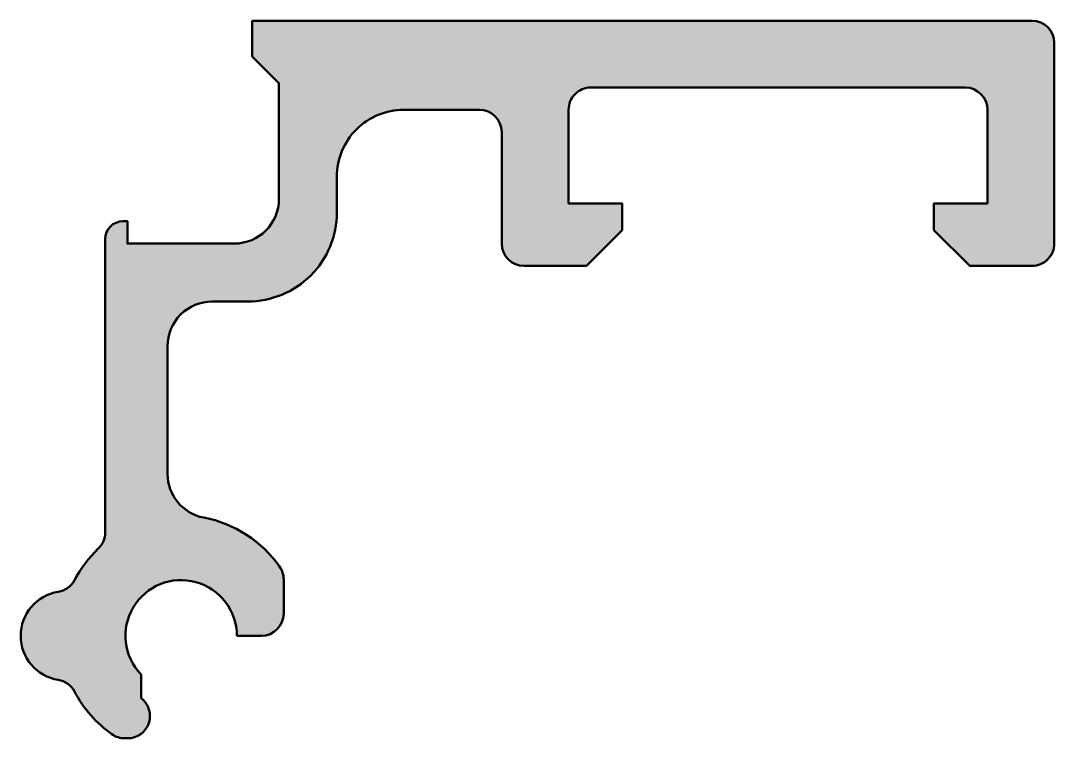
# Model space of a CAD drawing. Extents: x -4.7 to 18.5, y -16.1 to 0.
import ezdxf

# ---------------------------------------------------------------- set-up
doc = ezdxf.new("R2010")
doc.units = 0
doc.layers.add('0S-Alu contour', color=7, linetype='Continuous', lineweight=50)
doc.layers.add('0S-Alu hatch', color=252, linetype='Continuous', lineweight=25)

# ---------------------------------------------------------------- blocks, each defined once
blk = doc.blocks.new('392010__43F03963_CE7D_40E5_832F_DCE7C3222046_')
at = {"layer": '0S-Alu hatch'}
h = blk.add_hatch(color=256, dxfattribs=at)
edge = h.paths.add_edge_path()
edge.add_line((0.5000152587890625, 1e-16), (0.5000152587890625, -0.8000000000000005))
edge.add_line((0.5000152587890625, -0.8000000000000005), (1.100015258789064, -1.4))
edge.add_line((1.100015258789064, -1.4), (1.100015258789063, -4.00066250292971))
edge.add_ellipse((0.1000152587890642, -4.00066250292971), major_axis=(-0.9999999999999996, 0), ratio=1, start_angle=90.00000000000011, end_angle=180, ccw=False)
edge.add_line((0.1000152587890652, -5.00066250292971), (-2.29941561818111, -5.00066250292971))
edge.add_line((-2.29941561818111, -5.00066250292971), (-2.299415618181226, -4.500381469726563))
edge.add_line((-2.299415618181226, -4.500381469726563), (-2.399408056859999, -4.500381469726562))
edge.add_arc((-2.399408056859997, -4.900381469726561), 0.3999999999999995, 90.00000000000026, 180)
edge.add_line((-2.799408056859996, -4.900381469726561), (-2.799408056859997, -11.48281437149076))
edge.add_ellipse((-3.299408056860024, -11.48281437149076), major_axis=(-0.5000000000000276, 0), ratio=1, start_angle=133.5867662486063, end_angle=180, ccw=False)
edge.add_arc((-1.0931608199584, -13.80067397242735), 2.699999999998409, 133.586766248606, 152.4218717899462)
edge.add_ellipse((-3.929578006685479, -12.31920931107728), major_axis=(-0.5000000000000038, 0), ratio=1, start_angle=99.01655198056648, end_angle=152.4218717899454, ccw=False)
edge.add_arc((-3.69449832409401, -13.80067397242858), 1.000000000000001, 99.01655198056724, 260.9834480194237)
edge.add_ellipse((-3.929578006685724, -15.28213863377984), major_axis=(-0.5000000000000068, 0), ratio=1, start_angle=207.5781282100605, end_angle=260.98344801942335, ccw=False)
edge.add_arc((-1.093160819957783, -13.80067397242894), 2.699999999999553, 207.5781282100598, 234.9031987724167)
edge.add_arc((-2.358071884024863, -15.60067397242862), 0.4999999999999664, 234.9031987724179, 270)
edge.add_line((-2.358071884024863, -16.10067397242859), (-2.293160819957372, -16.10067397242859))
edge.add_arc((-2.293160819957373, -15.60067397242859), 0.5000000000000018, 270.0000000000001, 413.1301023541557)
edge.add_line((-1.99316081995737, -15.20067397242859), (-1.99316081995737, -14.66814155107358))
edge.add_ellipse((-1.09316081995745, -13.80067397242859), major_axis=(-1.25000000000002, 0), ratio=1, start_angle=-180, end_angle=43.9455195623151, ccw=False)
edge.add_line((0.156839180042571, -13.80067397242859), (0.7068391800427462, -13.80067397242859))
edge.add_arc((0.7068391800427456, -13.30067397242859), 0.4999999999999983, 270.0000000000001, 360)
edge.add_line((1.206839180042743, -13.30067397242859), (1.206839180042508, -12.53576290836103))
edge.add_arc((0.7068391800424945, -12.53576290836118), 0.5000000000000135, 0, 35.09680122758631)
edge.add_arc((-1.093160819957519, -13.80067397242862), 2.700000000000076, 35.09680122758628, 79.19303356506083)
edge.add_ellipse((-0.399408056859999, -10.16629546934242), major_axis=(-0.9999999999999992, 0), ratio=1, start_angle=0, end_angle=79.19303356506089, ccw=False)
edge.add_line((-1.399408056859998, -10.16629546934242), (-1.399408056860002, -7.300683740607944))
edge.add_ellipse((-0.39940805686, -7.30068374060794), major_axis=(-1.000000000000002, 0), ratio=1, start_angle=269.99555908859173, end_angle=360, ccw=False)
edge.add_line((-0.3993305483342139, -6.300683743611724), (0.4001454559232004, -6.300745709818405))
edge.add_arc((0.4003004729747728, -4.300745715825971), 2.000000000000005, 269.9955590885917, 360)
edge.add_line((2.400300472974778, -4.300745715825971), (2.400300472974778, -3.499999999999997))
edge.add_ellipse((3.900300472974776, -3.499999999999994), major_axis=(-1.499999999999997, 0), ratio=1, start_angle=269.9999999999986, end_angle=360, ccw=False)
edge.add_line((3.900300472974813, -1.999999999999998), (5.600015272050534, -2.000000000000041))
edge.add_ellipse((5.600015272050521, -2.500000000000039), major_axis=(-0.4999999999999978, 0), ratio=1, start_angle=180, end_angle=269.99999999999847, ccw=False)
edge.add_line((6.100015272050519, -2.500000000000039), (6.100015272051659, -5.000000000000622))
edge.add_arc((6.600015272051659, -5.000000000000395), 0.5, 180, 270)
edge.add_line((6.600015272051659, -5.500000000000395), (7.998992919922898, -5.500000000000399))
edge.add_line((7.998992919922898, -5.500000000000399), (8.800022875410228, -4.698970044512203))
edge.add_line((8.800022875410228, -4.698970044512203), (8.800007644519397, -4.100000000000311))
edge.add_line((8.800007644519397, -4.100000000000311), (7.600015272051034, -4.100000000000312))
edge.add_line((7.600015272051034, -4.100000000000312), (7.600015272051146, -2.000000000000082))
edge.add_ellipse((8.100015272051143, -2.000000000000107), major_axis=(-0.4999999999999965, 0), ratio=1, start_angle=269.99999999999716, end_angle=360, ccw=False)
edge.add_line((8.100015272051168, -1.50000000000011), (16.50001527205104, -1.500000000000507))
edge.add_ellipse((16.50001527205102, -2.000000000000505), major_axis=(-0.4999999999999987, 0), ratio=1, start_angle=180, end_angle=269.9999999999984, ccw=False)
edge.add_line((17.00001527205102, -2.000000000000508), (17.00001527205114, -4.100000000000229))
edge.add_line((17.00001527205114, -4.100000000000229), (15.80001527205228, -4.10000000000039))
edge.add_line((15.80001527205228, -4.10000000000039), (15.8000152720499, -4.698977647870117))
edge.add_line((15.8000152720499, -4.698977647870117), (16.60103762417903, -5.50000000000011))
edge.add_line((16.60103762417903, -5.50000000000011), (18.00001529710347, -5.500000000000111))
edge.add_arc((18.00001529710328, -4.999999999999991), 0.5000000000001199, 270.0000000000212, 360.0124424616975)
edge.add_line((18.50001528531358, -4.999891419039006), (18.50001525878861, -0.4999999970529503))
edge.add_arc((18.00001525878846, -0.5000000000003676), 0.5000000000001528, 0, 89.9999999999992)
edge.add_line((18.00001525878846, -2.147e-13), (0.5000152587890625, 1e-16))
at = {"layer": '0S-Alu contour', "color": 7}
for points in [[(0.5000152587890625, 1e-16), (0.5000152587890625, -0.8000000000000005), (1.100015258789064, -1.4), (1.100015258789063, -4.00066250292971)], [(18.00001525878846, -2.147e-13), (0.5000152587890625, 1e-16)], [(18.50001528531358, -4.999891419039006), (18.50001525878861, -0.4999999970529503)], [(8.100015272051168, -1.50000000000011), (16.50001527205104, -1.500000000000507)], [(3.900300472974813, -1.999999999999998), (5.600015272050534, -2.000000000000041)], [(6.600015272051659, -5.500000000000395), (7.998992919922898, -5.500000000000399), (8.800022875410228, -4.698970044512203), (8.800007644519397, -4.100000000000311), (7.600015272051034, -4.100000000000312), (7.600015272051146, -2.000000000000082)], [(17.00001527205102, -2.000000000000508), (17.00001527205114, -4.100000000000229), (15.80001527205228, -4.10000000000039), (15.8000152720499, -4.698977647870117), (16.60103762417903, -5.50000000000011), (18.00001529710347, -5.500000000000111)], [(6.100015272050519, -2.500000000000039), (6.100015272051659, -5.000000000000622)], [(2.400300472974778, -4.300745715825971), (2.400300472974778, -3.499999999999997)], [(0.1000152587890652, -5.00066250292971), (-2.29941561818111, -5.00066250292971), (-2.299415618181226, -4.500381469726563), (-2.399408056859999, -4.500381469726562)], [(-2.799408056859996, -4.900381469726561), (-2.799408056859997, -11.48281437149076)], [(-0.3993305483342139, -6.300683743611724), (0.4001454559232005, -6.300745709818405)], [(-1.399408056859998, -10.16629546934242), (-1.399408056860002, -7.300683740607944)], [(1.206839180042743, -13.30067397242859), (1.206839180042508, -12.53576290836103)], [(0.156839180042571, -13.80067397242859), (0.7068391800427462, -13.80067397242859)], [(-1.99316081995737, -15.20067397242859), (-1.99316081995737, -14.66814155107358)], [(-2.358071884024863, -16.10067397242859), (-2.293160819957372, -16.10067397242859)]]:
    blk.add_lwpolyline(points, dxfattribs=at)
for centre, radius, start, end in [((18.00001525878846, -0.5000000000003676), 0.5000000000001528, 0, 89.9999999999992), ((0.4003004729747728, -4.300745715825971), 2.000000000000005, 269.9955590885917, 0), ((-2.399408056859997, -4.900381469726561), 0.3999999999999995, 90.00000000000026, 180), ((6.600015272051659, -5.000000000000395), 0.5, 180, 270), ((18.00001529710328, -4.999999999999991), 0.5000000000001199, 270.0000000000212, 0.0124424616975095), ((-1.093160819957519, -13.80067397242862), 2.700000000000076, 35.09680122758628, 79.19303356506083), ((-1.0931608199584, -13.80067397242735), 2.699999999998409, 133.586766248606, 152.4218717899462), ((0.7068391800424945, -12.53576290836118), 0.5000000000000135, 0, 35.09680122758631), ((-3.69449832409401, -13.80067397242858), 1.000000000000001, 99.01655198056724, 260.9834480194237), ((0.7068391800427456, -13.30067397242859), 0.4999999999999983, 270.0000000000001, 0), ((-1.093160819957783, -13.80067397242894), 2.699999999999553, 207.5781282100598, 234.9031987724167), ((-2.293160819957373, -15.60067397242859), 0.5000000000000018, 270.0000000000001, 53.13010235415577), ((-2.358071884024863, -15.60067397242862), 0.4999999999999664, 234.9031987724179, 270)]:
    blk.add_arc(centre, radius, start, end, dxfattribs=at)
at = {"layer": '0S-Alu contour', "color": 7, "extrusion": (0, 0, -1)}
for centre, radius, start, end in [((-8.100015272051143, -2.000000000000107), 0.4999999999999965, 0, 90.00000000000286), ((-16.50001527205102, -2.000000000000505), 0.4999999999999987, 90.0000000000016, 180), ((-3.900300472974776, -3.499999999999994), 1.499999999999998, 0, 90.00000000000142), ((-5.600015272050521, -2.500000000000039), 0.4999999999999978, 90.00000000000152, 180), ((-0.1000152587890642, -4.00066250292971), 0.9999999999999996, 180, 269.9999999999999), ((0.39940805686, -7.30068374060794), 1.000000000000002, 0, 90.00444091140827), ((0.399408056859999, -10.16629546934242), 0.9999999999999992, 280.8069664349391, 0), ((3.299408056860024, -11.48281437149076), 0.5000000000000276, 180, 226.4132337513938), ((1.09316081995745, -13.80067397242859), 1.25000000000002, 316.0544804376849, 180), ((3.929578006685479, -12.31920931107728), 0.5000000000000038, 207.5781282100547, 260.9834480194335), ((3.929578006685724, -15.28213863377984), 0.5000000000000068, 99.01655198057662, 152.4218717899395)]:
    blk.add_arc(centre, radius, start, end, dxfattribs=at)
blk = doc.blocks.new('392010__ADD2882C_6932_4440_AC7A_2DB62A01C49C_')
at = {"layer": '0S-Alu contour', "color": 7}
blk.add_blockref('392010__43F03963_CE7D_40E5_832F_DCE7C3222046_', (0, 0), dxfattribs=at)

msp = doc.modelspace()

# ---------------------------------------------------------------- block references
at = {"layer": '0S-Alu contour', "color": 7}
msp.add_blockref('392010__ADD2882C_6932_4440_AC7A_2DB62A01C49C_', (0, 0), dxfattribs=at)

doc.saveas('drawing.dxf')
